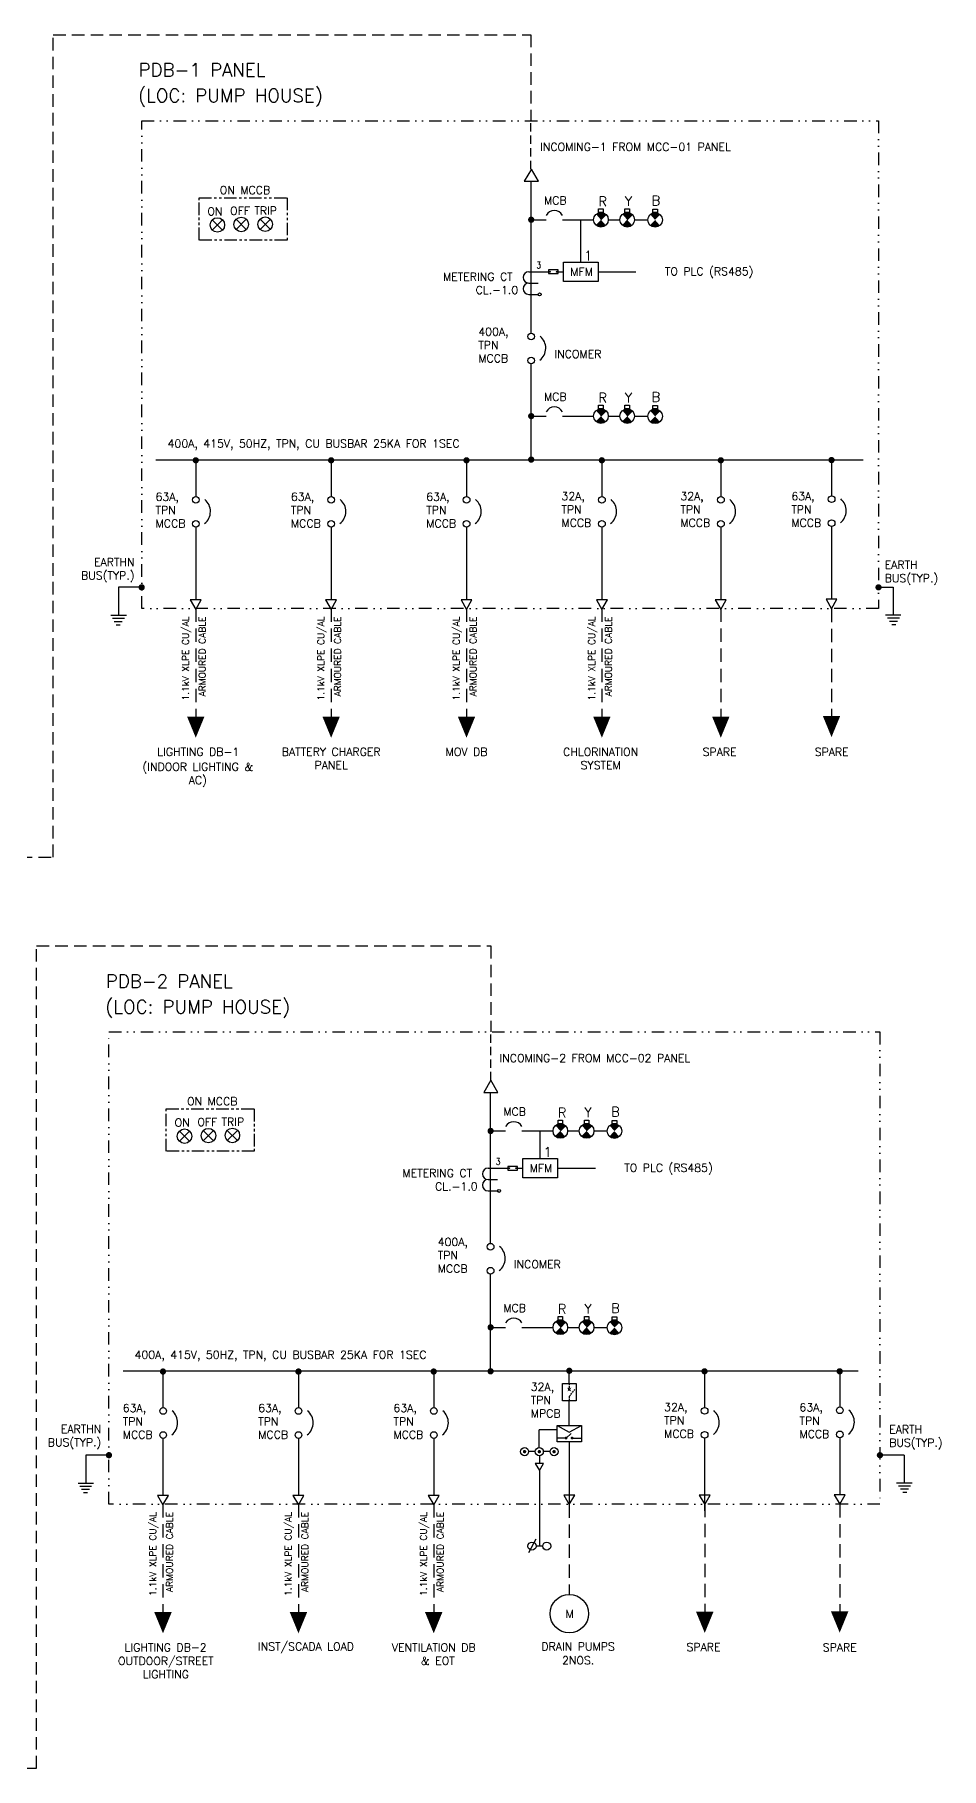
# Model space of a CAD drawing. Header units: metres. Extents: x -3672 to -87, y 1764 to 2695.
# Drawn here: x -2408 to -2136, y 1764 to 2284 of the extents above; entities that cross this region are included whole.
import ezdxf
from ezdxf.enums import TextEntityAlignment as Align

# ---------------------------------------------------------------- set-up
doc = ezdxf.new("R2010")
doc.units = ezdxf.units.M
doc.header["$MEASUREMENT"] = 0
for name, pattern in [('DASHED', [0.75, 0.5, -0.25]), ('DIVIDE2', [0.625, 0.25, -0.125, 0, -0.125, 0, -0.125]), ('HIDDEN', [0.375, 0.25, -0.125]), ('PHANTOM2', [1.25, 0.625, -0.125, 0.125, -0.125, 0.125, -0.125])]:
    doc.linetypes.add(name, pattern=pattern)
for name, color, linetype in [('2', 2, 'Continuous'), ('BUSBAR', 4, 'Continuous'), ('ELEC_SYM', 6, 'Continuous'), ('EQP', 3, 'Continuous'), ('LINE', 4, 'Continuous'), ('LOGO', 6, 'Continuous'), ('LOGO TEXT', 7, 'Continuous'), ('MPCB', 4, 'Continuous'), ('PANEL', 40, 'Continuous'), ('TEXT', 7, 'Continuous')]:
    doc.layers.add(name, color=color, linetype=linetype)
doc.layers.add('CABLE', color=30, linetype='Continuous', lineweight=20)
doc.styles.add('romans', font='Romans.shx')

# ---------------------------------------------------------------- blocks, each defined once
blk = doc.blocks.new('tr')
for p, q in [((0, 0), (-1.71, -2.95)), ((1.71, -2.95), (0, 0)), ((-1.71, -2.95), (1.71, -2.95))]:
    blk.add_line(p, q)
blk = doc.blocks.new('CG')
blk.add_lwpolyline([(0, 375), (-217, 0), (217, 0)], close=True)
blk = doc.blocks.new('Ect')
at = {"color": 0, "linetype": 'ByBlock'}
for p, q in [((0, 3), (2.5, 3)), ((0, 0), (2.5, 0)), ((0, -3), (2.5, -3))]:
    blk.add_line(p, q, dxfattribs=at)
for centre in [(0, 1.5), (0, -1.5)]:
    blk.add_arc(centre, 1.5, 90, 270, dxfattribs=at)
blk = doc.blocks.new('LAMP')
at = {"layer": '2', "color": 3, "ltscale": 100, "const_width": 0.565}
for points in [[(1529.45, -334.83, 1), (1529.45, -334.28, 1)], [(1534.36, -334.83, 1), (1534.36, -334.28, 1)], [(1539.28, -334.83, 1), (1539.28, -334.28, 1)]]:
    blk.add_lwpolyline(points, format="xyb", close=True, dxfattribs=at)
at = {"layer": 'EQP', "color": 3, "linetype": 'Continuous', "ltscale": 100}
for p, q in [((1533.02, -334.55), (1530.79, -334.55)), ((1537.94, -334.55), (1535.7, -334.55))]:
    blk.add_line(p, q, dxfattribs=at)
for centre in [(1529.45, -334.55), (1534.36, -334.55), (1539.28, -334.55)]:
    blk.add_circle(centre, 1.34, dxfattribs=at)
blk = doc.blocks.new('Lamp new')
at = {"color": 6}
blk.add_blockref('LAMP', (-1534.36, 334.55), dxfattribs=at)
blk = doc.blocks.new('START STOP')
at = {"layer": 'EQP', "linetype": 'Continuous', "ltscale": 500}
for p, q in [((1660.91, -328.96), (1660.91, -335.94)), ((1659.7, -333.64), (1657.26, -338.14)), ((1662.02, -335.94), (1659.79, -335.94))]:
    blk.add_line(p, q, dxfattribs=at)
for centre in [(1658.45, -335.94), (1663.36, -335.94)]:
    blk.add_circle(centre, 1.34, dxfattribs=at)
blk = doc.blocks.new('start stop button')
at = {"color": 6}
blk.add_blockref('START STOP', (-1660.91, 335.94), dxfattribs=at)

msp = doc.modelspace()

# ---------------------------------------------------------------- hatches: boundary and pattern name
at = {"linetype": 'DASHED', "lineweight": -3, "ltscale": 700}
h = msp.add_hatch(color=30, dxfattribs=at)
h.paths.add_polyline_path([(-2221.6, 2212.91), (-2227.96, 2214.22), (-2227.96, 2211.57)], flags=17)
edge = h.paths.add_edge_path(flags=17)
edge.add_line((-2221.6, 2212.91), (-2227.96, 2214.22))
edge.add_line((-2227.96, 2211.57), (-2227.96, 2214.22))
edge.add_line((-2227.96, 2211.57), (-2221.6, 2212.91))
h = msp.add_hatch(color=30, dxfattribs=at)
h.paths.add_polyline_path([(-2233.77, 1944.12), (-2240.13, 1945.43), (-2240.13, 1942.78)], flags=17)
edge = h.paths.add_edge_path(flags=17)
edge.add_line((-2233.77, 1944.12), (-2240.13, 1945.43))
edge.add_line((-2240.13, 1942.78), (-2240.13, 1945.43))
edge.add_line((-2240.13, 1942.78), (-2233.77, 1944.12))
at = {"layer": 'ELEC_SYM', "lineweight": -3}
h = msp.add_hatch(color=1, dxfattribs=at)
h.paths.add_polyline_path([(-2236.91, 2230.07, 0.395544), (-2239.91, 2230.17), (-2238.46, 2228.52)])
h.paths.add_polyline_path([(-2238.46, 2228.52), (-2240.01, 2226.97, 0.395108), (-2237.01, 2226.88)])
h = msp.add_hatch(color=2, dxfattribs=at)
h.paths.add_polyline_path([(-2229.03, 2230.07, 0.395544), (-2232.02, 2230.17), (-2230.58, 2228.52)])
h.paths.add_polyline_path([(-2230.58, 2228.52), (-2232.12, 2226.97, 0.395108), (-2229.13, 2226.88)])
h = msp.add_hatch(color=5, dxfattribs=at)
h.paths.add_polyline_path([(-2220.68, 2230.02, 0.395544), (-2223.67, 2230.12), (-2222.23, 2228.47)])
h.paths.add_polyline_path([(-2222.23, 2228.47), (-2223.77, 2226.92, 0.395108), (-2220.78, 2226.82)])
h = msp.add_hatch(color=1, dxfattribs=at)
h.paths.add_polyline_path([(-2236.91, 2171.19, 0.395544), (-2239.91, 2171.29), (-2238.46, 2169.64)])
h.paths.add_polyline_path([(-2238.46, 2169.64), (-2240.01, 2168.09, 0.395108), (-2237.01, 2168)])
h = msp.add_hatch(color=2, dxfattribs=at)
h.paths.add_polyline_path([(-2229.03, 2171.19, 0.395544), (-2232.02, 2171.29), (-2230.58, 2169.64)])
h.paths.add_polyline_path([(-2230.58, 2169.64), (-2232.12, 2168.09, 0.395108), (-2229.13, 2168)])
h = msp.add_hatch(color=5, dxfattribs=at)
h.paths.add_polyline_path([(-2220.68, 2171.14, 0.395544), (-2223.67, 2171.24), (-2222.23, 2169.59)])
h.paths.add_polyline_path([(-2222.23, 2169.59), (-2223.77, 2168.04, 0.395108), (-2220.78, 2167.95)])
h = msp.add_hatch(color=1, dxfattribs=at)
h.paths.add_polyline_path([(-2249.08, 1956.85, 0.395544), (-2252.08, 1956.94), (-2250.63, 1955.3)])
h.paths.add_polyline_path([(-2250.63, 1955.3), (-2252.18, 1953.75, 0.395108), (-2249.18, 1953.65)])
h = msp.add_hatch(color=2, dxfattribs=at)
h.paths.add_polyline_path([(-2241.2, 1956.85, 0.395544), (-2244.19, 1956.94), (-2242.75, 1955.3)])
h.paths.add_polyline_path([(-2242.75, 1955.3), (-2244.29, 1953.75, 0.395108), (-2241.3, 1953.65)])
h = msp.add_hatch(color=5, dxfattribs=at)
h.paths.add_polyline_path([(-2232.85, 1956.79, 0.395544), (-2235.84, 1956.89), (-2234.4, 1955.25)])
h.paths.add_polyline_path([(-2234.4, 1955.25), (-2235.94, 1953.69, 0.395108), (-2232.95, 1953.6)])
h = msp.add_hatch(color=1, dxfattribs=at)
h.paths.add_polyline_path([(-2249.08, 1897.97, 0.395544), (-2252.08, 1898.07), (-2250.63, 1896.42)])
h.paths.add_polyline_path([(-2250.63, 1896.42), (-2252.18, 1894.87, 0.395108), (-2249.18, 1894.77)])
h = msp.add_hatch(color=2, dxfattribs=at)
h.paths.add_polyline_path([(-2241.2, 1897.97, 0.395544), (-2244.19, 1898.07), (-2242.75, 1896.42)])
h.paths.add_polyline_path([(-2242.75, 1896.42), (-2244.29, 1894.87, 0.395108), (-2241.3, 1894.77)])
h = msp.add_hatch(color=5, dxfattribs=at)
h.paths.add_polyline_path([(-2232.85, 1897.91, 0.395544), (-2235.84, 1898.01), (-2234.4, 1896.37)])
h.paths.add_polyline_path([(-2234.4, 1896.37), (-2235.94, 1894.82, 0.395108), (-2232.95, 1894.72)])

# ---------------------------------------------------------------- linework, layer by layer
at = {"color": 4, "linetype": 'HIDDEN', "lineweight": -3, "ltscale": 10}
for p, q in [((-2259.46, 2243.74), (-2259.46, 2258.23)), ((-2271.47, 1970.51), (-2271.47, 1985.01))]:
    msp.add_line(p, q, dxfattribs=at)
at = {"color": 1, "lineweight": -3}
for p, q in [((-2355.02, 2225.42), (-2351.95, 2228.49)), ((-2355.02, 2228.49), (-2351.95, 2225.42)), ((-2347.86, 2225.59), (-2344.79, 2228.66)), ((-2347.86, 2228.66), (-2344.79, 2225.59)), ((-2340.66, 2225.65), (-2337.59, 2228.72)), ((-2340.66, 2228.72), (-2337.59, 2225.65)), ((-2364.85, 1952.2), (-2361.78, 1955.27)), ((-2364.85, 1955.27), (-2361.78, 1952.2)), ((-2357.69, 1952.36), (-2354.62, 1955.43)), ((-2357.69, 1955.43), (-2354.62, 1952.36)), ((-2350.5, 1952.42), (-2347.42, 1955.49)), ((-2350.5, 1955.49), (-2347.42, 1952.42))]:
    msp.add_line(p, q, dxfattribs=at)
at = {"color": 30, "linetype": 'DASHED', "lineweight": -3, "ltscale": 8}
for p, q in [((-2359.95, 2111.92), (-2359.95, 2079.57)), ((-2319.36, 2111.92), (-2319.36, 2079.57)), ((-2278.77, 2111.92), (-2278.77, 2079.57)), ((-2238.18, 2111.92), (-2238.18, 2079.57)), ((-2202.52, 2111.92), (-2202.52, 2079.57)), ((-2169.32, 2111.9), (-2169.32, 2079.76)), ((-2369.78, 1843.39), (-2369.78, 1811.04)), ((-2329.16, 1843.39), (-2329.16, 1811.04)), ((-2288.6, 1843.39), (-2288.6, 1811.04)), ((-2247.94, 1843.29), (-2247.94, 1816.32)), ((-2207.33, 1843.5), (-2207.33, 1811.15)), ((-2166.87, 1843.37), (-2166.87, 1811.24))]:
    msp.add_line(p, q, dxfattribs=at)
at = {"color": 30, "lineweight": -3}
msp.add_line((-2256.92, 1853.49), (-2256.92, 1837.1), dxfattribs=at)
at = {"color": 4, "linetype": 'HIDDEN', "lineweight": -3, "ltscale": 15}
for points in [[(-2581.48, 2062.4), (-2581.48, 2037.42), (-2402.7, 2037.42), (-2402.7, 2284.02), (-2259.46, 2284.02), (-2259.46, 2258.23)], [(-2641.97, 1789.18), (-2641.97, 1764.2), (-2407.69, 1764.2), (-2407.69, 2010.79), (-2271.47, 2010.79), (-2271.47, 1985.01)]]:
    msp.add_lwpolyline(points, dxfattribs=at)
at = {"linetype": 'PHANTOM2', "lineweight": -3, "ltscale": 6}
for points in [[(-2358.98, 2235.14), (-2332.59, 2235.14), (-2332.59, 2222.42), (-2358.98, 2222.42)], [(-2368.81, 1961.92), (-2342.42, 1961.92), (-2342.42, 1949.2), (-2368.81, 1949.2)]]:
    msp.add_lwpolyline(points, close=True, dxfattribs=at)
at = {"color": 3, "linetype": 'Continuous', "lineweight": -3, "const_width": 0.95}
for points in [[(-2259.83, 2228.52, 1), (-2258.91, 2228.52, 1)], [(-2259.83, 2169.64, 1), (-2258.91, 2169.64, 1)], [(-2360.41, 2156.4, 1), (-2359.49, 2156.4, 1)], [(-2319.82, 2156.4, 1), (-2318.9, 2156.4, 1)], [(-2279.23, 2156.4, 1), (-2278.31, 2156.4, 1)], [(-2259.84, 2156.62, 1), (-2258.92, 2156.62, 1)], [(-2238.65, 2156.4, 1), (-2237.72, 2156.4, 1)], [(-2202.98, 2156.4, 1), (-2202.06, 2156.4, 1)], [(-2169.78, 2156.47, 1), (-2168.85, 2156.47, 1)], [(-2376.63, 2118.31, 1), (-2375.7, 2118.31, 1)], [(-2154.77, 2118.31, -1), (-2155.69, 2118.31, -1)], [(-2272, 1955.3, 1), (-2271.08, 1955.3, 1)], [(-2272, 1896.42, 1), (-2271.08, 1896.42, 1)], [(-2370.24, 1883.17, 1), (-2369.32, 1883.17, 1)], [(-2329.62, 1883.17, 1), (-2328.69, 1883.17, 1)], [(-2289.07, 1883.17, 1), (-2288.14, 1883.17, 1)], [(-2272, 1883.24, 1), (-2271.08, 1883.24, 1)], [(-2248.41, 1883.4, 1), (-2247.49, 1883.4, 1)], [(-2207.85, 1883.24, 1), (-2206.93, 1883.24, 1)], [(-2167.33, 1883.24, 1), (-2166.41, 1883.24, 1)], [(-2386.46, 1858.09, 1), (-2385.53, 1858.09, 1)], [(-2154.35, 1858.09, -1), (-2155.27, 1858.09, -1)]]:
    msp.add_lwpolyline(points, format="xyb", close=True, dxfattribs=at)
at = {"lineweight": -3}
for points in [[(-2254.22, 2212.37), (-2251.28, 2212.37), (-2251.28, 2213.49), (-2254.22, 2213.49)], [(-2266.38, 1943.58), (-2263.45, 1943.58), (-2263.45, 1944.69), (-2266.38, 1944.69)]]:
    msp.add_lwpolyline(points, close=True, dxfattribs=at)
at = {"color": 1, "lineweight": -3}
for centre in [(-2353.48, 2226.96), (-2346.32, 2227.12), (-2339.13, 2227.18), (-2363.32, 1953.73), (-2356.15, 1953.9), (-2348.96, 1953.96)]:
    msp.add_circle(centre, 2.17, dxfattribs=at)
at = {"lineweight": -3}
for centre in [(-2253.79, 2212.94), (-2251.71, 2212.94), (-2265.96, 1944.15), (-2263.88, 1944.15)]:
    msp.add_circle(centre, 0.141, dxfattribs=at)
at = {"lineweight": -3, "ltscale": 10}
for centre in [(-2256.84, 2206.14), (-2269.01, 1937.34)]:
    msp.add_circle(centre, 0.446, dxfattribs=at)
at = {"color": 6, "linetype": 'Continuous', "lineweight": -3, "ltscale": 500}
for centre in [(-2259.68, 2190.03), (-2360.22, 2141.07), (-2319.63, 2141.07), (-2279.04, 2141.07), (-2238.45, 2141.07), (-2202.79, 2141.07), (-2169.58, 2141.26), (-2271.85, 1917.1), (-2370.05, 1867.84), (-2329.43, 1867.84), (-2288.87, 1867.84), (-2207.66, 1867.91), (-2167.14, 1868.04)]:
    msp.add_arc(centre, 4.67, 308.4829, 49.8781, dxfattribs=at)
at = {"color": 30, "linetype": 'DASHED', "lineweight": -3, "ltscale": 700}
for points in [[(-2362.57, 2079.57), (-2357.33, 2079.57), (-2359.95, 2073.21)], [(-2321.98, 2079.57), (-2316.74, 2079.57), (-2319.36, 2073.21)], [(-2281.39, 2079.57), (-2276.15, 2079.57), (-2278.77, 2073.21)], [(-2240.8, 2079.57), (-2235.57, 2079.57), (-2238.18, 2073.21)], [(-2205.14, 2079.57), (-2199.9, 2079.57), (-2202.52, 2073.21)], [(-2171.93, 2079.76), (-2166.7, 2079.76), (-2169.32, 2073.4)], [(-2372.4, 1811.04), (-2367.16, 1811.04), (-2369.78, 1804.68)], [(-2331.77, 1811.04), (-2326.54, 1811.04), (-2329.16, 1804.68)], [(-2291.22, 1811.04), (-2285.99, 1811.04), (-2288.6, 1804.68)], [(-2209.95, 1811.15), (-2204.71, 1811.15), (-2207.33, 1804.79)], [(-2169.49, 1811.24), (-2164.26, 1811.24), (-2166.87, 1804.88)]]:
    msp.add_solid(points, dxfattribs=at)
at = {"layer": 'BUSBAR', "color": 4, "lineweight": -3}
for p, q in [((-2376.17, 2118.31), (-2383.08, 2118.31)), ((-2383.08, 2118.31), (-2383.08, 2109.95)), ((-2155.22, 2118.31), (-2150.83, 2118.31)), ((-2150.83, 2118.31), (-2150.83, 2109.95)), ((-2385.42, 2109.95), (-2380.74, 2109.95)), ((-2384.92, 2109.05), (-2381.34, 2109.05)), ((-2384.38, 2108.06), (-2381.99, 2108.06)), ((-2383.84, 2107.07), (-2382.65, 2107.07)), ((-2148.49, 2109.95), (-2153.16, 2109.95)), ((-2148.98, 2109.05), (-2152.57, 2109.05)), ((-2149.52, 2108.06), (-2151.91, 2108.06)), ((-2150.06, 2107.07), (-2151.26, 2107.07)), ((-2386, 1858.09), (-2392.91, 1858.09)), ((-2392.91, 1858.09), (-2392.91, 1849.74)), ((-2147.5, 1858.09), (-2154.35, 1858.09)), ((-2147.5, 1858.09), (-2147.5, 1849.74)), ((-2395.25, 1849.74), (-2390.57, 1849.74)), ((-2394.75, 1848.84), (-2391.17, 1848.84)), ((-2394.21, 1847.85), (-2391.82, 1847.85)), ((-2393.62, 1846.86), (-2392.42, 1846.86)), ((-2145.17, 1849.74), (-2149.84, 1849.74)), ((-2145.66, 1848.84), (-2149.24, 1848.84)), ((-2146.2, 1847.85), (-2148.59, 1847.85)), ((-2146.74, 1846.86), (-2147.93, 1846.86))]:
    msp.add_line(p, q, dxfattribs=at)
at = {"layer": 'BUSBAR', "color": 5, "lineweight": -3}
for points in [[(-2159.87, 2156.47), (-2371.92, 2156.47)], [(-2161.33, 1883.24), (-2381.75, 1883.24)]]:
    msp.add_lwpolyline(points, dxfattribs=at)
at = {"layer": 'CABLE', "color": 30, "lineweight": -3}
for p, q in [((-2239.32, 2212.93), (-2227.96, 2212.93)), ((-2251.49, 1944.13), (-2240.13, 1944.13))]:
    msp.add_line(p, q, dxfattribs=at)
at = {"layer": 'ELEC_SYM', "color": 1, "lineweight": -3}
for p, q in [((-2238.46, 2228.52), (-2236.91, 2230.07)), ((-2238.46, 2169.64), (-2236.91, 2171.19)), ((-2250.63, 1955.3), (-2249.08, 1956.85)), ((-2250.63, 1896.42), (-2249.08, 1897.97))]:
    msp.add_line(p, q, dxfattribs=at)
at = {"layer": 'ELEC_SYM', "color": 2, "lineweight": -3}
for p, q in [((-2230.58, 2228.52), (-2229.03, 2230.07)), ((-2230.58, 2169.64), (-2229.03, 2171.19)), ((-2242.75, 1955.3), (-2241.2, 1956.85)), ((-2242.75, 1896.42), (-2241.2, 1897.97))]:
    msp.add_line(p, q, dxfattribs=at)
at = {"layer": 'ELEC_SYM', "color": 6, "lineweight": -3}
for p, q in [((-2236.27, 2228.52), (-2232.77, 2228.52)), ((-2228.39, 2228.52), (-2224.33, 2228.52)), ((-2236.27, 2169.64), (-2232.77, 2169.64)), ((-2228.39, 2169.64), (-2224.33, 2169.64)), ((-2248.44, 1955.3), (-2244.94, 1955.3)), ((-2240.56, 1955.3), (-2236.5, 1955.3)), ((-2248.44, 1896.42), (-2244.94, 1896.42)), ((-2240.56, 1896.42), (-2236.5, 1896.42))]:
    msp.add_line(p, q, dxfattribs=at)
at = {"layer": 'ELEC_SYM', "color": 1, "lineweight": -3}
for points in [[(-2239.15, 2231.76), (-2237.77, 2231.76), (-2237.77, 2230.71), (-2239.15, 2230.71)], [(-2239.15, 2172.88), (-2237.77, 2172.88), (-2237.77, 2171.84), (-2239.15, 2171.84)], [(-2251.32, 1958.53), (-2249.94, 1958.53), (-2249.94, 1957.49), (-2251.32, 1957.49)], [(-2251.32, 1899.65), (-2249.94, 1899.65), (-2249.94, 1898.61), (-2251.32, 1898.61)]]:
    msp.add_lwpolyline(points, close=True, dxfattribs=at)
at = {"layer": 'ELEC_SYM', "color": 2, "lineweight": -3}
for points in [[(-2231.26, 2231.76), (-2229.89, 2231.76), (-2229.89, 2230.71), (-2231.26, 2230.71)], [(-2231.26, 2172.88), (-2229.89, 2172.88), (-2229.89, 2171.84), (-2231.26, 2171.84)], [(-2243.43, 1958.53), (-2242.06, 1958.53), (-2242.06, 1957.49), (-2243.43, 1957.49)], [(-2243.43, 1899.65), (-2242.06, 1899.65), (-2242.06, 1898.61), (-2243.43, 1898.61)]]:
    msp.add_lwpolyline(points, close=True, dxfattribs=at)
at = {"layer": 'ELEC_SYM', "color": 5, "lineweight": -3}
for points in [[(-2222.91, 2231.7), (-2221.54, 2231.7), (-2221.54, 2230.66), (-2222.91, 2230.66)], [(-2222.91, 2172.82), (-2221.54, 2172.82), (-2221.54, 2171.78), (-2222.91, 2171.78)], [(-2235.08, 1958.48), (-2233.71, 1958.48), (-2233.71, 1957.44), (-2235.08, 1957.44)], [(-2235.08, 1899.6), (-2233.71, 1899.6), (-2233.71, 1898.56), (-2235.08, 1898.56)]]:
    msp.add_lwpolyline(points, close=True, dxfattribs=at)
at = {"layer": 'ELEC_SYM', "color": 6, "lineweight": -3, "flags": 128}
for points in [[(-2249.68, 2215.84), (-2239.32, 2215.84), (-2239.32, 2210.02), (-2249.68, 2210.02)], [(-2261.85, 1947.05), (-2251.49, 1947.05), (-2251.49, 1941.22), (-2261.85, 1941.22)]]:
    msp.add_lwpolyline(points, close=True, dxfattribs=at)
at = {"layer": 'ELEC_SYM', "color": 1, "lineweight": -3}
for centre in [(-2238.46, 2228.52), (-2238.46, 2169.64), (-2250.63, 1955.3), (-2250.63, 1896.42)]:
    msp.add_circle(centre, 2.19, dxfattribs=at)
at = {"layer": 'ELEC_SYM', "color": 2, "lineweight": -3}
for centre in [(-2230.58, 2228.52), (-2230.58, 2169.64), (-2242.75, 1955.3), (-2242.75, 1896.42)]:
    msp.add_circle(centre, 2.19, dxfattribs=at)
at = {"layer": 'ELEC_SYM', "color": 5, "lineweight": -3}
for centre in [(-2222.23, 2228.47), (-2222.23, 2169.59), (-2234.4, 1955.25), (-2234.4, 1896.37)]:
    msp.add_circle(centre, 2.19, dxfattribs=at)
at = {"layer": 'ELEC_SYM', "color": 0, "lineweight": -3}
for centre in [(-2259.37, 2193.54), (-2259.37, 2186.33), (-2359.91, 2144.57), (-2319.33, 2144.57), (-2278.74, 2144.57), (-2238.15, 2144.57), (-2202.48, 2144.57), (-2169.28, 2144.76), (-2359.91, 2137.36), (-2319.33, 2137.36), (-2278.74, 2137.36), (-2238.15, 2137.36), (-2202.48, 2137.36), (-2169.28, 2137.56), (-2271.54, 1920.6), (-2271.54, 1913.4), (-2369.74, 1871.34), (-2329.12, 1871.34), (-2288.57, 1871.34), (-2207.36, 1871.41), (-2166.84, 1871.54), (-2369.74, 1864.14), (-2329.12, 1864.14), (-2288.57, 1864.14), (-2207.36, 1864.21), (-2166.84, 1864.33)]:
    msp.add_circle(centre, 1, dxfattribs=at)
at = {"layer": 'ELEC_SYM', "color": 230, "lineweight": -3}
for centre in [(-2252.43, 2228.55), (-2252.43, 2169.67), (-2264.6, 1955.33), (-2264.6, 1896.45)]:
    msp.add_ellipse(centre, major_axis=(-1.95, -1.95), ratio=1, start_param=2.846152, end_param=5.00783, dxfattribs=at)
at = {"layer": 'EQP', "color": 6, "linetype": 'Continuous', "lineweight": -3, "ltscale": 500}
for p, q in [((-2251.58, 1866.94), (-2247.94, 1865)), ((-2247.94, 1865), (-2244.3, 1866.94)), ((-2248.92, 1863.22), (-2251.58, 1863.22)), ((-2248.91, 1863.22), (-2249.12, 1863.22)), ((-2248.91, 1863.23), (-2247.43, 1864.56)), ((-2247.1, 1863.22), (-2247.31, 1863.22)), ((-2246.96, 1863.22), (-2244.3, 1863.22))]:
    msp.add_line(p, q, dxfattribs=at)
msp.add_lwpolyline([(-2251.58, 1866.94), (-2244.3, 1866.94), (-2244.3, 1862.12), (-2251.58, 1862.12)], close=True, dxfattribs=at)
at = {"layer": 'EQP', "color": 6, "linetype": 'Continuous', "lineweight": -3, "ltscale": 500, "const_width": 0.434}
for points in [[(-2248.92, 1863.01, 1), (-2248.92, 1863.43, 1)], [(-2248.91, 1863.1, 1), (-2248.91, 1863.35, 1)], [(-2247.11, 1863.01, 1), (-2247.11, 1863.43, 1)], [(-2247.1, 1863.1, 1), (-2247.1, 1863.35, 1)]]:
    msp.add_lwpolyline(points, format="xyb", close=True, dxfattribs=at)
at = {"layer": 'EQP', "color": 6, "linetype": 'Continuous', "ltscale": 500}
msp.add_circle((-2247.94, 1810.56), 5.77, dxfattribs=at)
at = {"layer": 'LINE', "color": 4, "lineweight": -3}
for p, q in [((-2259.37, 2194.54), (-2259.37, 2240.05)), ((-2259.37, 2228.52), (-2254.86, 2228.52)), ((-2250.02, 2228.52), (-2240.96, 2228.52)), ((-2241.04, 2228.52), (-2240.65, 2228.52)), ((-2236.27, 2228.52), (-2232.77, 2228.52)), ((-2228.39, 2228.52), (-2224.42, 2228.52)), ((-2257.63, 2212.93), (-2254.22, 2212.93)), ((-2251.28, 2212.93), (-2249.68, 2212.93)), ((-2259.37, 2156.47), (-2259.37, 2185.33)), ((-2259.37, 2169.64), (-2254.86, 2169.64)), ((-2250.02, 2169.64), (-2240.96, 2169.64)), ((-2241.04, 2169.64), (-2240.65, 2169.64)), ((-2236.27, 2169.64), (-2232.77, 2169.64)), ((-2228.39, 2169.64), (-2224.42, 2169.64)), ((-2359.95, 2156.27), (-2359.95, 2145.57)), ((-2319.36, 2156.27), (-2319.36, 2145.57)), ((-2278.77, 2156.27), (-2278.77, 2145.57)), ((-2238.18, 2156.27), (-2238.18, 2145.57)), ((-2202.52, 2156.27), (-2202.52, 2145.57)), ((-2169.31, 2156.43), (-2169.32, 2145.76)), ((-2169.32, 2136.56), (-2169.32, 2114.73)), ((-2359.95, 2136.37), (-2359.95, 2114.54)), ((-2319.36, 2136.37), (-2319.36, 2114.54)), ((-2278.77, 2136.37), (-2278.77, 2114.54)), ((-2238.18, 2136.37), (-2238.18, 2114.54)), ((-2202.52, 2136.37), (-2202.52, 2114.54)), ((-2271.54, 1921.6), (-2271.54, 1966.82)), ((-2271.54, 1955.3), (-2267.03, 1955.3)), ((-2262.19, 1955.3), (-2253.13, 1955.3)), ((-2253.21, 1955.3), (-2252.82, 1955.3)), ((-2248.44, 1955.3), (-2244.94, 1955.3)), ((-2240.56, 1955.3), (-2236.59, 1955.3)), ((-2269.8, 1944.13), (-2266.38, 1944.13)), ((-2263.45, 1944.13), (-2261.85, 1944.13)), ((-2271.54, 1883.24), (-2271.54, 1912.4)), ((-2271.54, 1896.42), (-2267.03, 1896.42)), ((-2262.19, 1896.42), (-2253.13, 1896.42)), ((-2253.21, 1896.42), (-2252.82, 1896.42)), ((-2248.44, 1896.42), (-2244.94, 1896.42)), ((-2240.56, 1896.42), (-2236.59, 1896.42)), ((-2369.78, 1883.04), (-2369.78, 1872.34)), ((-2329.16, 1883.04), (-2329.16, 1872.34)), ((-2288.6, 1883.04), (-2288.6, 1872.34)), ((-2207.39, 1883.11), (-2207.39, 1872.41)), ((-2166.87, 1883.21), (-2166.87, 1872.54)), ((-2369.78, 1863.14), (-2369.78, 1846.01)), ((-2329.16, 1863.14), (-2329.16, 1846.01)), ((-2288.6, 1863.14), (-2288.6, 1846.01)), ((-2256.94, 1860.36), (-2256.94, 1865.71)), ((-2251.58, 1865.71), (-2256.94, 1865.71)), ((-2247.94, 1862.12), (-2247.94, 1843.29)), ((-2207.39, 1863.21), (-2207.39, 1841.38)), ((-2166.87, 1863.33), (-2166.87, 1846.21)), ((-2256.92, 1857.95), (-2256.92, 1855.62))]:
    msp.add_line(p, q, dxfattribs=at)
for points in [[(-2244.5, 2215.84), (-2244.5, 2223.48), (-2244.5, 2223.48), (-2244.5, 2228.52)], [(-2256.67, 1947.05), (-2256.67, 1950.26), (-2256.67, 1950.26), (-2256.67, 1955.3)]]:
    msp.add_lwpolyline(points, dxfattribs=at)
at = {"layer": 'MPCB', "lineweight": -3, "ltscale": 0.5}
msp.add_line((-2247.94, 1879.57), (-2247.94, 1883.24), dxfattribs=at)
at = {"layer": 'MPCB', "linetype": 'DASHED', "lineweight": -3}
for p, q in [((-2247.94, 1877.83), (-2248.51, 1878.4)), ((-2247.94, 1877.83), (-2248.51, 1877.26)), ((-2247.94, 1879.57), (-2247.94, 1877.84)), ((-2247.94, 1877.83), (-2247.38, 1878.4)), ((-2247.94, 1877.83), (-2247.38, 1877.26)), ((-2247.94, 1875.69), (-2246.31, 1877.83)), ((-2247.94, 1875.69), (-2247.94, 1874.37))]:
    msp.add_line(p, q, dxfattribs=at)
at = {"layer": 'MPCB', "linetype": 'Continuous', "lineweight": -3, "ltscale": 500}
msp.add_line((-2247.94, 1866.94), (-2247.94, 1874.37), dxfattribs=at)
msp.add_lwpolyline([(-2249.99, 1879.57), (-2245.89, 1879.57), (-2245.89, 1874.37), (-2249.99, 1874.37)], close=True, dxfattribs=at)
at = {"layer": 'PANEL', "color": 6, "linetype": 'DIVIDE2', "lineweight": -3, "ltscale": 15}
for points in [[(-2376.17, 2258.23), (-2155.22, 2258.23), (-2155.22, 2111.92), (-2376.17, 2111.92)], [(-2386.01, 1985.01), (-2154.8, 1985.01), (-2154.8, 1843.39), (-2386.01, 1843.39)]]:
    msp.add_lwpolyline(points, close=True, dxfattribs=at)

# ---------------------------------------------------------------- block references
at = {"color": 3, "linetype": 'Continuous', "lineweight": -3, "rotation": 180}
for p, xscale, yscale, zscale in [((-2359.95, 2111.7), 0.9600000000000002, 0.9600000000000002, 0.9600000000000002), ((-2319.36, 2111.7), 0.9600000000000002, 0.9600000000000002, 0.9600000000000002), ((-2278.77, 2111.7), 0.9600000000000002, 0.9600000000000002, 0.9600000000000002), ((-2238.18, 2111.7), 0.9600000000000002, 0.9600000000000002, 0.9600000000000002), ((-2202.52, 2111.7), 0.9600000000000002, 0.9600000000000002, 0.9600000000000002), ((-2169.32, 2111.9), 0.9600000000000002, 0.9600000000000002, 0.9600000000000002), ((-2256.92, 1853.49), 0.7200000000000001, 0.7200000000000001, 0.7200000000000001), ((-2369.78, 1843.18), 0.9600000000000002, 0.9600000000000002, 0.9600000000000002), ((-2329.16, 1843.18), 0.9600000000000002, 0.9600000000000002, 0.9600000000000002), ((-2288.6, 1843.18), 0.9600000000000002, 0.9600000000000002, 0.9600000000000002), ((-2247.94, 1843.29), 0.9600000000000002, 0.9600000000000002, 0.9600000000000002), ((-2207.33, 1843.29), 0.9600000000000002, 0.9600000000000002, 0.9600000000000002), ((-2166.87, 1843.37), 0.9600000000000002, 0.9600000000000002, 0.9600000000000002)]:
    msp.add_blockref('tr', p, dxfattribs=dict(at, xscale=xscale, yscale=yscale, zscale=zscale))
at = {"lineweight": -3, "xscale": 0.8999999999999999, "yscale": 0.8999999999999999, "zscale": 0.8999999999999999}
msp.add_blockref('start stop button', (-2256.92, 1830.82), dxfattribs=at)
at = {"layer": 'ELEC_SYM', "color": 1, "lineweight": -3, "xscale": 1.131990989291668, "yscale": 1.131990989291668, "zscale": 1.131990989291668}
for p in [(-2260.11, 2209.53), (-2272.28, 1940.74)]:
    msp.add_blockref('Ect', p, dxfattribs=at)
at = {"layer": 'EQP', "lineweight": -3, "xscale": 0.8999999999999999, "yscale": 0.8999999999999999, "zscale": 0.8999999999999999}
msp.add_blockref('Lamp new', (-2256.94, 1859.15), dxfattribs=at)
at = {"layer": 'LOGO TEXT', "lineweight": -3, "xscale": 0.00984251968503937, "yscale": 0.00984251968503937, "zscale": 0.00984251968503937}
for p in [(-2259.3, 2240.05), (-2271.47, 1966.82)]:
    msp.add_blockref('CG', p, dxfattribs=at)

# ---------------------------------------------------------------- texts
at = {"layer": 'LOGO', "style": 'romans'}
for s, p in [('PDB-1 PANEL', (-2377.09, 2271.45)), ('PDB-2 PANEL', (-2386.92, 1998.23))]:
    msp.add_text(s, height=4, dxfattribs=at).set_placement(p)
at = {"layer": 'TEXT', "lineweight": -3, "style": 'romans'}
for s, height, p in [('(LOC: PUMP HOUSE)', 4, (-2377.24, 2263.77)), ('R', 2.88, (-2239.22, 2232.59)), ('Y', 2.88, (-2231.27, 2232.65)), ('B', 2.88, (-2223.26, 2232.84)), ('ON', 2.4, (-2356.46, 2229.84, -0.72)), ('OFF', 2.4, (-2349.65, 2230, -0.72)), ('TRIP', 2.4, (-2342.38, 2230.06, -0.72)), ('1', 2.88, (-2243.52, 2216.33)), ('TO PLC (RS485)', 2.4, (-2219.29, 2211.85)), ('R', 2.88, (-2239.22, 2173.71)), ('Y', 2.88, (-2231.27, 2173.77)), ('B', 2.88, (-2223.26, 2173.96)), ('(LOC: PUMP HOUSE)', 4, (-2387.07, 1990.54)), ('R', 2.88, (-2251.39, 1959.36)), ('Y', 2.88, (-2243.44, 1959.42)), ('B', 2.88, (-2235.43, 1959.61)), ('ON', 2.4, (-2366.29, 1956.61, -0.72)), ('OFF', 2.4, (-2359.48, 1956.78, -0.72)), ('TRIP', 2.4, (-2352.21, 1956.83, -0.72)), ('1', 2.88, (-2255.69, 1947.53)), ('TO PLC (RS485)', 2.4, (-2231.46, 1943.06)), ('R', 2.88, (-2251.39, 1900.48)), ('Y', 2.88, (-2243.44, 1900.54)), ('B', 2.88, (-2235.43, 1900.74))]:
    msp.add_text(s, height=height, dxfattribs=at).set_placement(p)
for p in [(-2345.19, 2237.43), (-2355.02, 1964.21)]:
    msp.add_text('ON MCCB', height=2.4, dxfattribs=at).set_placement(p, align=Align.MIDDLE)
for p in [(-2252.15, 2234.33), (-2252.15, 2175.45), (-2264.32, 1961.1), (-2264.32, 1902.22)]:
    msp.add_text('MCB', height=2.4, rotation=360, dxfattribs=at).set_placement(p, align=Align.MIDDLE)
at = {"layer": 'TEXT', "lineweight": -3, "style": 'romans', "width": 0.8}
for p in [(-2257.8, 2213.94), (-2269.97, 1945.15)]:
    msp.add_text('3', height=2, dxfattribs=at).set_placement(p)
at = {"layer": 'TEXT', "lineweight": -3, "style": 'romans'}
for p in [(-2244.27, 2212.93), (-2256.44, 1944.13)]:
    msp.add_text('MFM', height=2.4, dxfattribs=at).set_placement(p, align=Align.MIDDLE_CENTER)
for s, p in [('CHLORINATION', (-2238.54, 2070.16)), ('SPARE', (-2202.88, 2070.16)), ('SPARE', (-2169.28, 2070.16)), ('SYSTEM', (-2238.54, 2066.15)), ('SPARE', (-2207.69, 1801.74)), ('SPARE', (-2166.84, 1801.64))]:
    msp.add_text(s, height=2.4, dxfattribs=at).set_placement(p, align=Align.TOP_CENTER)
at = {"layer": 'TEXT', "lineweight": -3, "char_height": 2.4, "attachment_point": 4, "line_spacing_factor": 1.5, "style": 'romans'}
for s, insert, width in [('INCOMING-1 FROM MCC-01 PANEL ', (-2256.7, 2250.37), 65.8845), ('INCOMER', (-2252.41, 2188.26), 28.3809), ('INCOMING-2 FROM MCC-02 PANEL ', (-2268.87, 1977.14), 65.8845), ('INCOMER', (-2264.58, 1915.33), 28.3809)]:
    msp.add_mtext(s, dxfattribs=dict(at, insert=insert, width=width))
at = {"layer": 'TEXT', "lineweight": -3, "char_height": 2.4, "style": 'romans'}
for s, insert, width, attachment_point in [('METERING CT  CL.-1.0', (-2263.28, 2209.45), 27.6114, 6), ('400A,\\PTPN\\PMCCB ', (-2275.23, 2196.16), 5.4585, 1), ('400A, 415V, 50HZ, TPN, CU BUSBAR 25KA FOR 1SEC', (-2368.39, 2161.05), 118.9474, 4), ('63A,\\PTPN\\PMCCB ', (-2372.01, 2146.66), 5.4585, 1), ('63A,\\PTPN\\PMCCB ', (-2331.42, 2146.66), 5.4585, 1), ('63A,\\PTPN\\PMCCB ', (-2290.83, 2146.66), 5.4585, 1), ('32A,\\PTPN\\PMCCB ', (-2250.3, 2146.85), 5.4585, 1), ('32A,\\PTPN\\PMCCB ', (-2214.64, 2146.85), 5.4585, 1), ('63A,\\PTPN\\PMCCB ', (-2181.37, 2146.85), 5.4585, 1), ('\\pxqr;EARTHN BUS(TYP.)', (-2378.31, 2127.05), 5.4585, 3), ('\\pxql;EARTH BUS(TYP.)', (-2147.91, 2126.25), 5.4585, 3), ('LIGHTING DB-1', (-2359.2, 2070.18), 37.9252, 2), ('BATTERY CHARGER\\PPANEL', (-2319.35, 2070.18), 37.9252, 2), ('MOV DB', (-2278.76, 2070.18), 37.9252, 2), ('(INDOOR LIGHTING & AC)', (-2359.33, 2065.7), 37.9252, 2), ('METERING CT  CL.-1.0', (-2275.45, 1940.66), 27.6114, 6), ('400A,\\PTPN\\PMCCB ', (-2287.4, 1923.22), 5.4585, 1), ('400A, 415V, 50HZ, TPN, CU BUSBAR 25KA FOR 1SEC', (-2378.3, 1887.83), 118.9474, 4), ('32A,\\PTPN\\PMPCB ', (-2259.51, 1879.8), 5.4585, 1), ('63A,\\PTPN\\PMCCB ', (-2381.84, 1873.43), 5.4585, 1), ('63A,\\PTPN\\PMCCB ', (-2341.22, 1873.43), 5.4585, 1), ('63A,\\PTPN\\PMCCB ', (-2300.66, 1873.43), 5.4585, 1), ('32A,\\PTPN\\PMCCB ', (-2219.51, 1873.7), 5.4585, 1), ('63A,\\PTPN\\PMCCB ', (-2178.93, 1873.63), 5.4585, 1), ('\\pxqr;EARTHN BUS(TYP.)', (-2388.27, 1867.14), 5.4585, 3), ('\\pxql;EARTH BUS(TYP.)', (-2146.57, 1867.04), 5.4585, 3), ('M', (-2247.82, 1811.7), 37.9252, 2), ('LIGHTING DB-2', (-2368.99, 1801.65), 37.9252, 2), ('INST/SCADA LOAD', (-2326.91, 1801.93), 37.9252, 2), ('VENTILATION DB\\P\\pxi-3,l4,t4;&^IEOT', (-2288.59, 1801.66), 37.9252, 2), ('DRAIN PUMPS', (-2245.31, 1801.91), 29.6701, 2), ('OUTDOOR/STREET LIGHTING', (-2368.93, 1797.59), 37.9252, 2), ('2NOS.', (-2245.31, 1797.78), 29.6701, 2)]:
    msp.add_mtext(s, dxfattribs=dict(at, insert=insert, width=width, attachment_point=attachment_point))
at = {"layer": 'TEXT', "lineweight": -3, "char_height": 2, "width": 35.8336, "attachment_point": 6, "rotation": 90, "line_spacing_factor": 1.5, "style": 'romans'}
for insert in [(-2360.5, 2109.58), (-2319.91, 2109.58), (-2279.32, 2109.58), (-2238.74, 2109.58), (-2370.33, 1841.06), (-2329.71, 1841.06), (-2289.16, 1841.06)]:
    msp.add_mtext('1.1kV XLPE CU/AL\\P ARMOURED CABLE', dxfattribs=dict(at, insert=insert))

doc.saveas('drawing.dxf')
